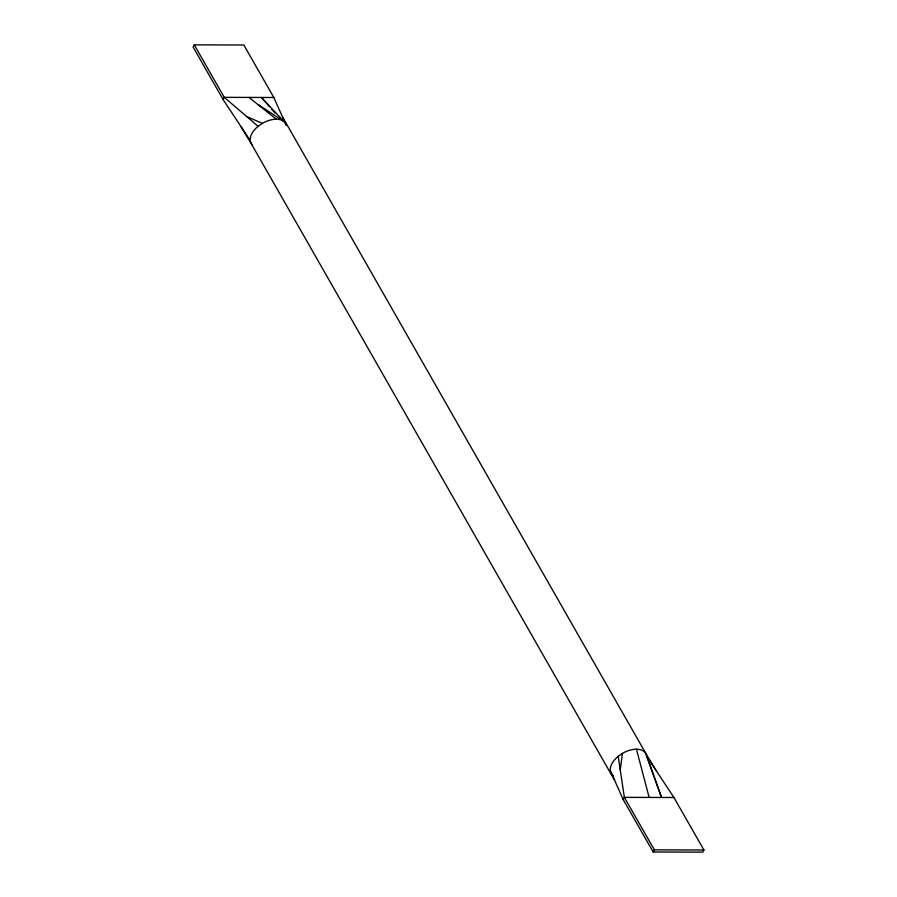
<?xml version="1.0" encoding="UTF-8"?>
<svg xmlns="http://www.w3.org/2000/svg" width="897" height="897" viewBox="0 0 897 897"><rect width="100%" height="100%" fill="white"/><g stroke="black" fill="none" stroke-linecap="round" stroke-linejoin="round"><path stroke-width="1.35" d="M620.242 769.996L622.451 753.379A19.992 11.818 -29.8 0 1 645.818 753.446L655.842 770.108M286.188 125.199L273.832 97.504L243.827 45.007L194.257 44.85L193.068 46.992L223.073 99.489L250.196 140.594L251.182 143.554L614.568 780.233M223.073 99.489L224.261 97.347L194.257 44.85M282.432 116.767L645.818 753.446L646.804 756.406L673.927 797.511L703.932 850.008L702.743 852.15L653.173 851.993L623.168 799.496L624.357 797.355L618.19 756.328L622.451 753.379M653.173 851.993L654.362 849.851L624.357 797.355L673.927 797.511M250.196 140.594A19.992 11.818 -29.8 0 1 258.101 126.32L262.373 123.371A19.992 11.818 -29.8 0 1 285.739 123.438L286.39 125.423M273.832 97.504L224.261 97.347L258.101 126.32M654.362 849.851L703.932 850.008M246.821 116.666L262.373 123.371M258.157 104.691L283.575 121.162M249.052 97.425L276.366 119.223M285.739 123.438L261.442 97.47L269.571 106.765M271.376 108.84L274.987 112.966M241.158 126.892L251.182 143.554A19.992 11.818 -29.8 0 0 252.506 145.157M618.19 756.328A19.992 11.818 -29.8 0 0 610.274 770.59L623.168 799.496M646.804 756.406L661.526 797.467L645.818 753.446M610.274 770.59L611.261 773.562A19.992 11.818 -29.8 0 0 613.425 775.838M636.455 749.23L649.136 797.433"/></g></svg>
